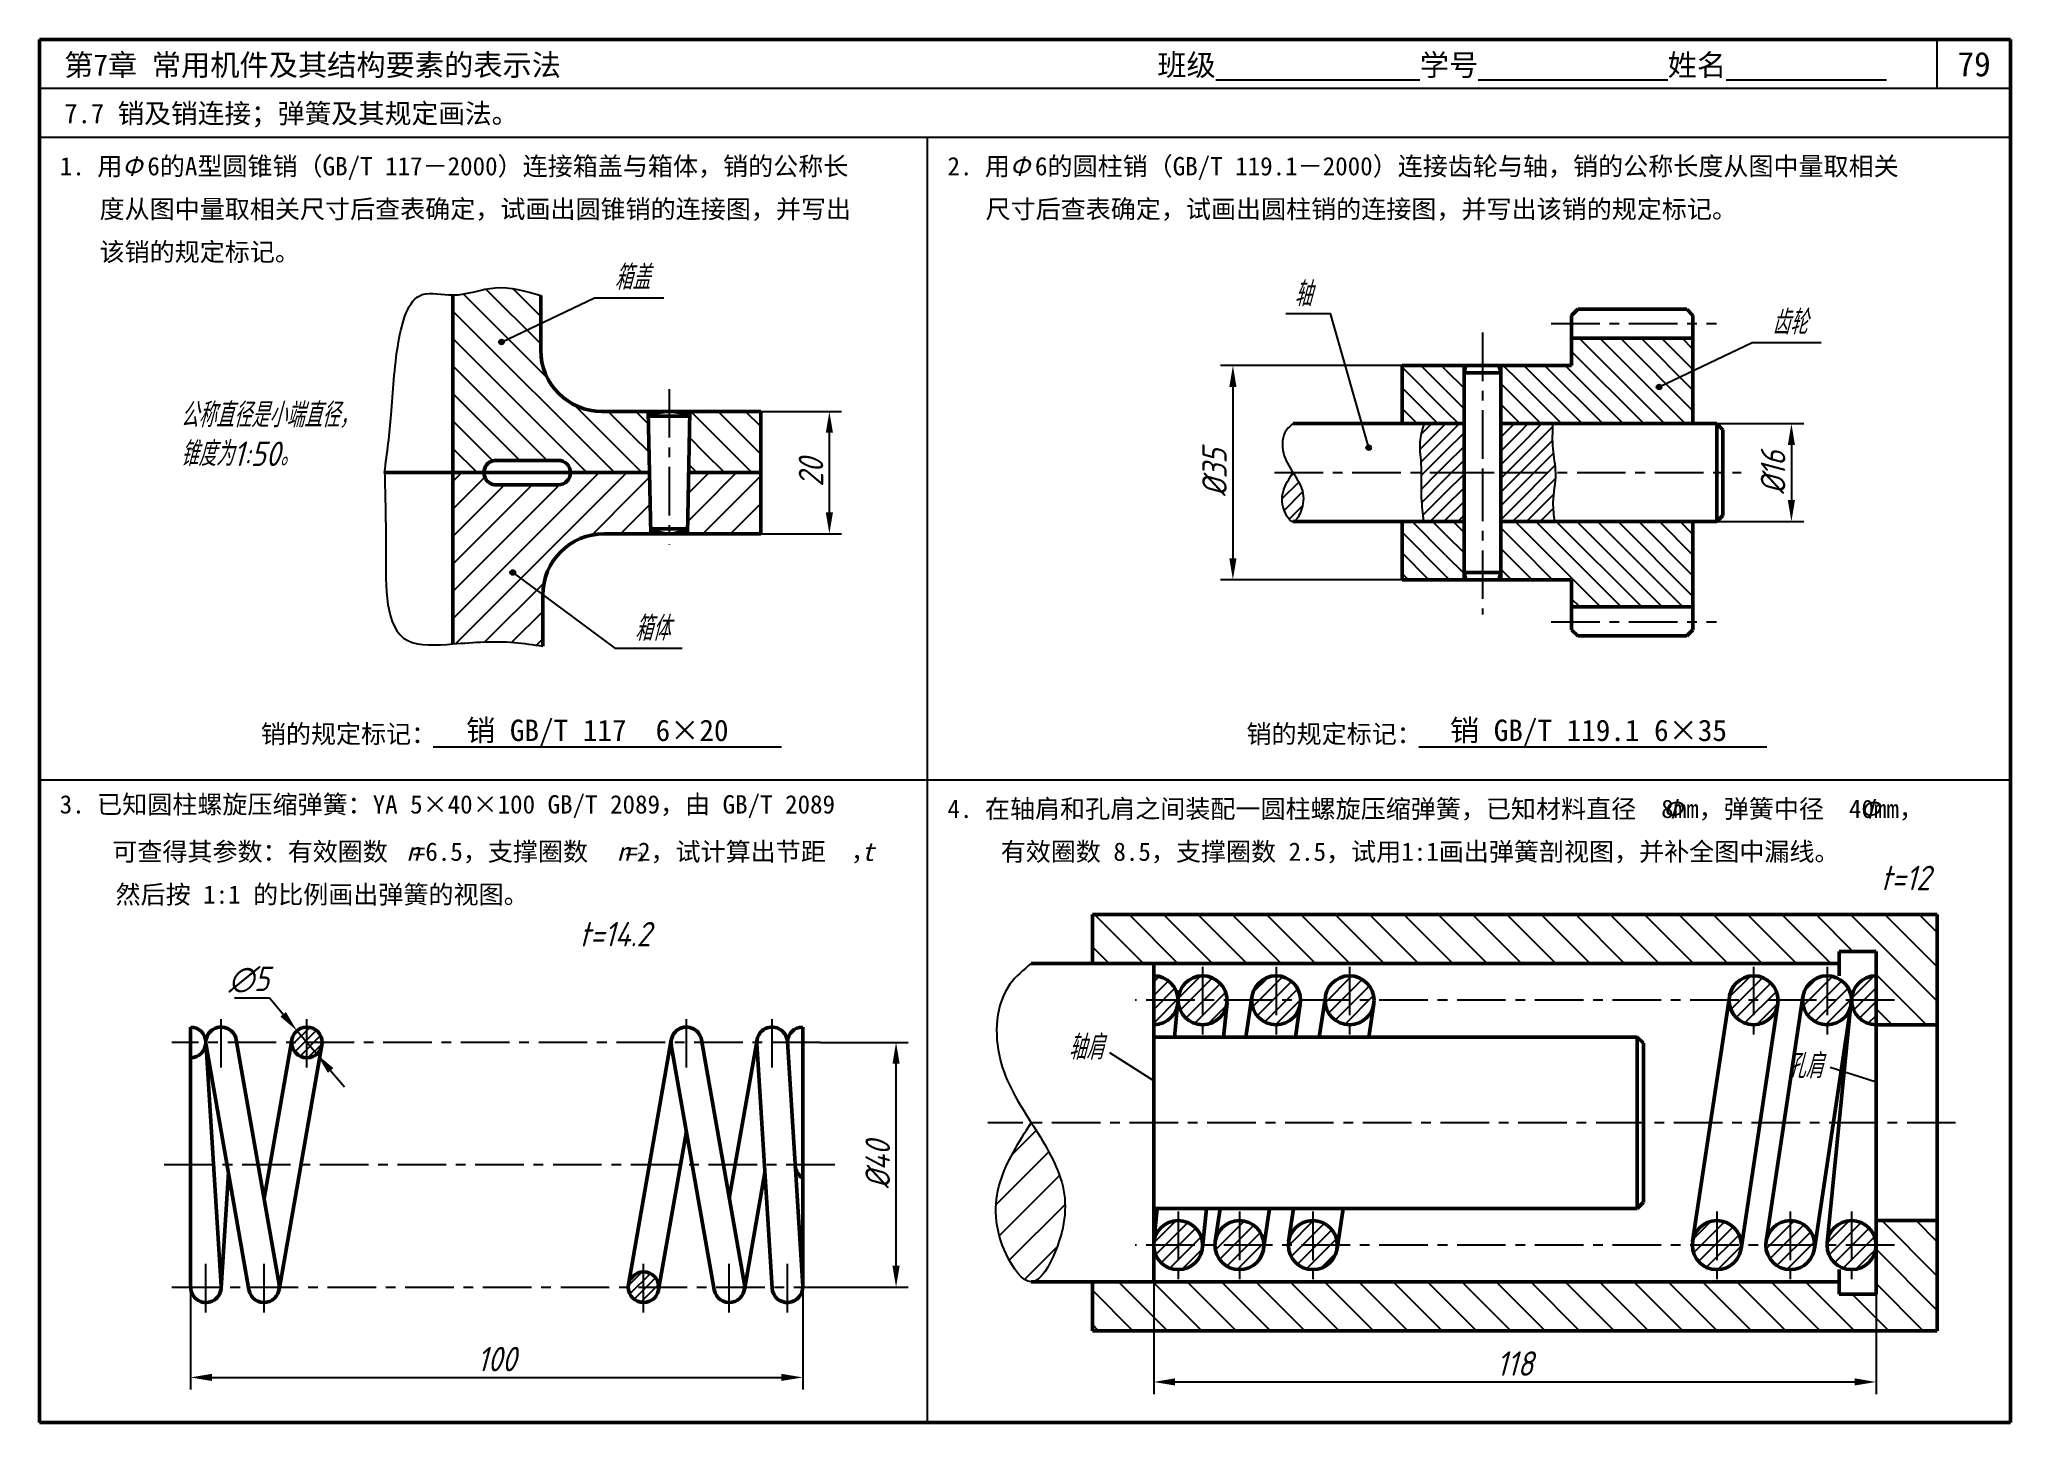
# Model space of a CAD drawing. Header units: millimetres. Extents: x 0 to 322, y 0 to 226.
import ezdxf

# ---------------------------------------------------------------- set-up
doc = ezdxf.new("R2010")
doc.units = ezdxf.units.MM
doc.header["$LTSCALE"] = 0.25
doc.linetypes.add('CENTER', pattern=[50.8, 31.75, -6.35, 6.35, -6.35])
for name, color, linetype in [('点画线层', 7, 'CENTER'), ('答案', 1, 'Continuous'), ('细实线层', 7, 'Continuous')]:
    doc.layers.add(name, color=color, linetype=linetype)
doc.layers.add('粗实线层', color=7, linetype='Continuous', lineweight=50)
doc.styles.get("Standard").update_dxf_attribs({"font": 'gbeitc.shx', "height": 4, "bigfont": 'gbcbig.shx'})
doc.styles.add('宋体', font='SimSun.ttf', dxfattribs={"height": 3.5})
doc.styles.add('宋体-斜体', font='SimSun.ttf', dxfattribs={"oblique": 15, "height": 3})
doc.dimstyles.new('ISO-25', dxfattribs={"dimtxt": 4, "dimasz": 3.5, "dimexe": 2, "dimexo": 0, "dimgap": 1, "dimtad": 1, "dimtoh": 1, "dimdsep": 46, "dimtxsty": 'Standard', "dimcen": 0, "dimclrd": 256, "dimclre": 256, "dimclrt": 256, "dimadec": 0, "dimazin": 0, "dimtfac": 1, "dimtmove": 0, "dimatfit": 2, "dimfxl": 0, "dimlwd": -1, "dimlwe": -1, "dimarcsym": 0})

# ---------------------------------------------------------------- blocks, each defined once
blk = doc.blocks.new('*D1')
at = {"layer": 'Defpoints', "color": 0, "transparency": 16777216}
for p in [(273.99, 163.22), (273.99, 147.22), (286.2, 147.22)]:
    blk.add_point(p, dxfattribs=at)
at = {"layer": '细实线层', "transparency": 16777216}
for p, q in [((273.99, 163.22), (288.2, 163.22)), ((286.2, 159.72), (286.2, 150.72)), ((273.99, 147.22), (288.2, 147.22))]:
    blk.add_line(p, q, dxfattribs=at)
for points in [[(285.61, 159.72), (286.78, 159.72), (286.2, 163.22)], [(285.61, 150.72), (286.78, 150.72), (286.2, 147.22)]]:
    blk.add_solid(points, dxfattribs=at)
at = {"layer": '细实线层', "transparency": 16777216, "insert": (283.2, 155.22), "char_height": 4, "attachment_point": 5, "rotation": 90}
blk.add_mtext('%%C16', dxfattribs=at)
blk = doc.blocks.new('*D2')
at = {"layer": 'Defpoints', "color": 0, "transparency": 16777216}
for p in [(222.59, 172.72), (194.96, 137.72), (222.59, 137.72)]:
    blk.add_point(p, dxfattribs=at)
at = {"layer": '细实线层', "transparency": 16777216}
for p, q in [((222.59, 172.72), (192.96, 172.72)), ((194.96, 169.22), (194.96, 141.22)), ((222.59, 137.72), (192.96, 137.72))]:
    blk.add_line(p, q, dxfattribs=at)
for points in [[(194.38, 169.22), (195.55, 169.22), (194.96, 172.72)], [(194.38, 141.22), (195.55, 141.22), (194.96, 137.72)]]:
    blk.add_solid(points, dxfattribs=at)
at = {"layer": '细实线层', "transparency": 16777216, "insert": (191.96, 155.22), "char_height": 4, "attachment_point": 5, "rotation": 90}
blk.add_mtext('%%C35', dxfattribs=at)
blk = doc.blocks.new('*D3')
at = {"layer": 'Defpoints', "color": 0, "transparency": 16777216}
for p in [(117.85, 165.22), (129.04, 165.22), (117.85, 145.22)]:
    blk.add_point(p, dxfattribs=at)
at = {"layer": '细实线层', "transparency": 16777216}
for p, q in [((117.85, 165.22), (131.04, 165.22)), ((129.04, 148.72), (129.04, 161.72)), ((117.85, 145.22), (131.04, 145.22))]:
    blk.add_line(p, q, dxfattribs=at)
for points in [[(128.46, 161.72), (129.63, 161.72), (129.04, 165.22)], [(128.46, 148.72), (129.63, 148.72), (129.04, 145.22)]]:
    blk.add_solid(points, dxfattribs=at)
at = {"layer": '细实线层', "transparency": 16777216, "insert": (126.04, 155.22), "char_height": 4, "attachment_point": 5, "rotation": 90}
blk.add_mtext('20', dxfattribs=at)
blk = doc.blocks.new('*D4')
at = {"layer": 'Defpoints', "color": 0, "transparency": 16777216}
for p in [(182.02, 23), (300.02, 21), (300.02, 6.64)]:
    blk.add_point(p, dxfattribs=at)
at = {"layer": '细实线层', "transparency": 16777216}
for p, q in [((182.02, 23), (182.02, 4.64)), ((300.02, 21), (300.02, 4.64)), ((185.52, 6.64), (296.52, 6.64))]:
    blk.add_line(p, q, dxfattribs=at)
for points in [[(185.52, 7.23), (185.52, 6.06), (182.02, 6.64)], [(296.52, 7.23), (296.52, 6.06), (300.02, 6.64)]]:
    blk.add_solid(points, dxfattribs=at)
at = {"layer": '细实线层', "transparency": 16777216, "insert": (241.02, 9.64), "char_height": 4, "attachment_point": 5}
blk.add_mtext('118', dxfattribs=at)
blk = doc.blocks.new('*D5')
at = {"layer": 'Defpoints', "color": 0, "transparency": 16777216}
for p in [(24.69, 22.12), (124.69, 22.12), (124.69, 7.38)]:
    blk.add_point(p, dxfattribs=at)
at = {"layer": '答案', "transparency": 16777216}
for p, q in [((24.69, 22.12), (24.69, 5.38)), ((124.69, 22.12), (124.69, 5.38)), ((28.19, 7.38), (121.19, 7.38))]:
    blk.add_line(p, q, dxfattribs=at)
for points in [[(28.19, 7.97), (28.19, 6.8), (24.69, 7.38)], [(121.19, 7.97), (121.19, 6.8), (124.69, 7.38)]]:
    blk.add_solid(points, dxfattribs=at)
at = {"layer": '答案', "transparency": 16777216, "insert": (74.69, 10.38), "char_height": 4, "attachment_point": 5}
blk.add_mtext('100', dxfattribs=at)
blk = doc.blocks.new('*D6')
at = {"layer": 'Defpoints', "color": 0, "transparency": 16777216}
for p in [(127.59, 62.12), (139.94, 62.12), (127.59, 22.12)]:
    blk.add_point(p, dxfattribs=at)
at = {"layer": '答案', "transparency": 16777216}
for p, q in [((127.59, 62.12), (141.94, 62.12)), ((139.94, 25.62), (139.94, 58.62)), ((127.59, 22.12), (141.94, 22.12))]:
    blk.add_line(p, q, dxfattribs=at)
for points in [[(139.35, 58.62), (140.52, 58.62), (139.94, 62.12)], [(139.35, 25.62), (140.52, 25.62), (139.94, 22.12)]]:
    blk.add_solid(points, dxfattribs=at)
at = {"layer": '答案', "transparency": 16777216, "insert": (136.94, 42.12), "char_height": 4, "attachment_point": 5, "rotation": 90}
blk.add_mtext('%%C40', dxfattribs=at)
blk = doc.blocks.new('*D7')
at = {"layer": 'Defpoints', "color": 0, "transparency": 16777216}
for p in [(42.07, 64.03), (45.3, 60.21)]:
    blk.add_point(p, dxfattribs=at)
at = {"layer": '答案', "transparency": 16777216}
for p, q in [((37.56, 69.37), (31.89, 69.37)), ((39.81, 66.7), (37.56, 69.37)), ((45.3, 60.21), (42.07, 64.03)), ((47.56, 57.54), (49.82, 54.87))]:
    blk.add_line(p, q, dxfattribs=at)
for points in [[(40.26, 67.08), (39.37, 66.33), (42.07, 64.03)], [(48.01, 57.92), (47.12, 57.16), (45.3, 60.21)]]:
    blk.add_solid(points, dxfattribs=at)
at = {"layer": '答案', "transparency": 16777216, "insert": (34.22, 72.37), "char_height": 4, "attachment_point": 5}
blk.add_mtext('∅5', dxfattribs=at)

msp = doc.modelspace()

# ---------------------------------------------------------------- hatches: boundary and pattern name
at = {"layer": '答案'}
h = msp.add_hatch(dxfattribs=at)
h.set_pattern_fill('ANSI31', color=256, scale=0.5)
edge = h.paths.add_edge_path()
edge.add_line((182.019, 64.996), (182.019, 72.996))
edge.add_arc((182.019, 68.996), 4, -90, 90, ccw=False)
h = msp.add_hatch(dxfattribs=at)
h.set_pattern_fill('ANSI31', color=256, scale=0.5)
edge = h.paths.add_edge_path()
edge.add_arc((190.019, 68.996), 4, 0, 360)
h = msp.add_hatch(dxfattribs=at)
h.set_pattern_fill('ANSI31', color=256, scale=0.5)
edge = h.paths.add_edge_path()
edge.add_arc((202.019, 68.996), 4, 0, 360)
h = msp.add_hatch(dxfattribs=at)
h.set_pattern_fill('ANSI31', color=256, scale=0.5)
edge = h.paths.add_edge_path()
edge.add_arc((214.019, 68.996), 4, 0, 360)
h = msp.add_hatch(dxfattribs=at)
h.set_pattern_fill('ANSI31', color=256, scale=0.5)
edge = h.paths.add_edge_path()
edge.add_arc((280.019, 68.996), 4, 0, 360)
h = msp.add_hatch(dxfattribs=at)
h.set_pattern_fill('ANSI31', color=256, scale=0.5)
edge = h.paths.add_edge_path()
edge.add_arc((292.019, 68.996), 4, 0, 360)
h = msp.add_hatch(dxfattribs=at)
h.set_pattern_fill('ANSI31', color=256, scale=0.5)
edge = h.paths.add_edge_path()
edge.add_arc((300.019, 68.996), 4, 90, 270)
edge.add_line((300.019, 64.996), (300.019, 72.996))
h = msp.add_hatch(dxfattribs=at)
h.set_pattern_fill('ANSI31', color=256, scale=0.35)
edge = h.paths.add_edge_path()
edge.add_arc((43.689, 62.121), 2.5, 0, 360)
h = msp.add_hatch(dxfattribs=at)
h.set_pattern_fill('ANSI31', color=256, scale=0.5)
edge = h.paths.add_edge_path()
edge.add_arc((186.019, 28.996), 4, 0, 360)
h = msp.add_hatch(dxfattribs=at)
h.set_pattern_fill('ANSI31', color=256, scale=0.5)
edge = h.paths.add_edge_path()
edge.add_arc((196.019, 28.996), 4, 0, 360)
h = msp.add_hatch(dxfattribs=at)
h.set_pattern_fill('ANSI31', color=256, scale=0.5)
edge = h.paths.add_edge_path()
edge.add_arc((208.019, 28.996), 4, 0, 360)
h = msp.add_hatch(dxfattribs=at)
h.set_pattern_fill('ANSI31', color=256, scale=0.5)
edge = h.paths.add_edge_path()
edge.add_arc((274.019, 28.996), 4, 0, 360)
h = msp.add_hatch(dxfattribs=at)
h.set_pattern_fill('ANSI31', color=256, scale=0.5)
edge = h.paths.add_edge_path()
edge.add_arc((286.019, 28.996), 4, 0, 360)
h = msp.add_hatch(dxfattribs=at)
h.set_pattern_fill('ANSI31', color=256, scale=0.5)
edge = h.paths.add_edge_path()
edge.add_arc((296.019, 28.996), 4, 0, 360)
h = msp.add_hatch(dxfattribs=at)
h.set_pattern_fill('ANSI31', color=256, scale=0.35)
edge = h.paths.add_edge_path()
edge.add_arc((98.689, 22.121), 2.5, 0, 360)
at = {"layer": '细实线层'}
h = msp.add_hatch(color=256, dxfattribs=at)
h.dxf.hatch_style = 1
edge = h.paths.add_edge_path()
edge.add_arc((75.485, 176.558), 0.4, 0, 360)
h = msp.add_hatch(color=256, dxfattribs=at)
h.dxf.hatch_style = 1
edge = h.paths.add_edge_path()
edge.add_arc((264.579, 169.21), 0.4, 0, 360)
h = msp.add_hatch(color=256, dxfattribs=at)
h.dxf.hatch_style = 1
edge = h.paths.add_edge_path()
edge.add_arc((217.152, 159.291), 0.4, 0, 360)
h = msp.add_hatch(dxfattribs=at)
h.set_pattern_fill('ANSI31', color=256, scale=0.5)
h.set_pattern_definition([(45, (153.3658, 2.5467), (-1.122532, 1.122532), [])])
edge = h.paths.add_edge_path()
edge.add_spline(control_points=[(204.771, 147.216), (204.774, 147.216), (205.254, 147.216), (206.476, 149.45), (206.684, 152.223), (205.393, 154.25), (204.78, 155.216)], knot_values=[17.6947113, 17.6947113, 17.6947113, 17.6947113, 17.719003, 21.6706014, 28.6037048, 35.3283566, 35.3283566, 35.3283566, 35.3283566], degree=3, periodic=0)
edge.add_spline(control_points=[(204.78, 155.216), (204.155, 154.239), (202.855, 152.206), (202.911, 149.309), (204.324, 147.221), (204.771, 147.216)], knot_values=[35.3283566, 35.3283566, 35.3283566, 35.3283566, 42.0817905, 49.3721689, 53.0656444, 53.0656444, 53.0656444, 53.0656444], degree=3, periodic=0)
h = msp.add_hatch(color=256, dxfattribs=at)
h.dxf.hatch_style = 1
edge = h.paths.add_edge_path()
edge.add_arc((77.325, 138.904), 0.4, 0, 360)
h = msp.add_hatch(dxfattribs=at)
h.set_pattern_fill('ANSI31', color=256, scale=1.25, angle=90, style=0)
h.set_pattern_definition([(135, (0, 2.8), (-2.80633, -2.80633), [])])
h.paths.add_polyline_path([(310.019, 82.996), (172.019, 82.996), (172.019, 74.996), (294.019, 74.996), (294.019, 76.996), (300.019, 76.996), (300.019, 64.996), (310.019, 64.996)])
h.paths.add_polyline_path([(310.019, 32.996), (300.019, 32.996), (300.019, 20.996), (294.019, 20.996), (294.019, 22.996), (172.019, 22.996), (172.019, 14.996), (310.019, 14.996)])
h = msp.add_hatch(dxfattribs=at)
h.set_pattern_fill('ANSI31', color=256, scale=1.25)
h.set_pattern_definition([(45, (0, 2.8), (-2.80633, 2.80633), [])])
edge = h.paths.add_edge_path()
edge.add_spline(control_points=[(161.991, 22.996), (162, 22.996), (163.561, 22.996), (167.533, 30.255), (168.21, 39.267), (164.014, 45.855), (162.019, 48.996)], knot_values=[17.6947113, 17.6947113, 17.6947113, 17.6947113, 17.719003, 21.6706014, 28.6037048, 35.3283566, 35.3283566, 35.3283566, 35.3283566], degree=3, periodic=0)
edge.add_spline(control_points=[(162.019, 48.996), (159.988, 45.82), (155.764, 39.214), (155.945, 29.798), (160.54, 23.011), (161.991, 22.996)], knot_values=[35.3283566, 35.3283566, 35.3283566, 35.3283566, 42.0817905, 49.3721689, 53.0656444, 53.0656444, 53.0656444, 53.0656444], degree=3, periodic=0)

# ---------------------------------------------------------------- linework, layer by layer
at = {"lineweight": 50}
for p, q in [((322, 226), (0, 226)), ((0, 226), (0, 0)), ((322, 0), (322, 226)), ((0, 0), (322, 0))]:
    msp.add_line(p, q, dxfattribs=at)
for p, q in [((310, 218), (310, 226)), ((322, 218), (0, 218)), ((322, 210), (0, 210)), ((145, 210), (145, 0)), ((0, 105), (322, 105))]:
    msp.add_line(p, q)
at = {"layer": '点画线层'}
for p, q in [((235.716, 178.096), (235.716, 155.216)), ((246.94, 179.578), (273.95, 179.578)), ((102.855, 168.871), (102.855, 143.441)), ((201.752, 155.216), (229.716, 155.216)), ((229.716, 155.216), (238.474, 155.216)), ((235.716, 155.216), (235.716, 132.028)), ((238.474, 155.216), (277.993, 155.216)), ((246.94, 130.854), (273.95, 130.854)), ((303.019, 68.996), (179.019, 68.996)), ((313.019, 48.996), (154.942, 48.996)), ((129.94, 42.121), (19.94, 42.121)), ((303.019, 28.996), (179.019, 28.996))]:
    msp.add_line(p, q, dxfattribs=at)
at = {"layer": '答案', "lineweight": 50}
for p, q in [((229.716, 172.716), (241.716, 172.716)), ((232.716, 172.716), (232.716, 137.716)), ((232.716, 171.516), (233.038, 172.716)), ((232.716, 171.516), (238.716, 171.516)), ((238.716, 171.516), (238.395, 172.716)), ((238.716, 172.716), (238.716, 137.716)), ((96.492, 165.216), (99.455, 165.216)), ((99.455, 165.216), (99.855, 145.216)), ((99.455, 165.216), (106.255, 165.216)), ((99.471, 164.416), (106.239, 164.416)), ((106.255, 165.216), (105.855, 145.216)), ((106.255, 165.216), (109.218, 165.216)), ((229.716, 163.216), (232.716, 163.216)), ((241.716, 163.216), (238.716, 163.216)), ((97.215, 155.216), (99.655, 155.216)), ((108.495, 155.216), (106.055, 155.216)), ((99.855, 145.216), (97.938, 145.216)), ((105.871, 146.016), (99.839, 146.016)), ((105.855, 145.216), (99.855, 145.216)), ((107.772, 145.216), (105.855, 145.216)), ((229.716, 147.216), (232.716, 147.216)), ((241.716, 147.216), (238.716, 147.216)), ((232.716, 138.916), (238.716, 138.916)), ((232.716, 138.916), (233.038, 137.716)), ((238.716, 138.916), (238.395, 137.716)), ((229.716, 137.716), (241.716, 137.716)), ((294.019, 74.996), (294.019, 72.996)), ((182.019, 64.996), (182.019, 72.996)), ((300.019, 64.996), (300.019, 72.996)), ((185.399, 62.996), (186.039, 69.394)), ((193.439, 62.996), (194, 68.598)), ((197.075, 62.996), (198.064, 69.59)), ((205.164, 62.996), (205.975, 68.403)), ((209.075, 62.996), (210.064, 69.59)), ((217.164, 62.996), (217.975, 68.403)), ((270.064, 29.59), (276.064, 69.59)), ((277.975, 28.403), (283.975, 68.403)), ((282.064, 29.59), (288.064, 69.59)), ((289.975, 28.403), (295.975, 68.403)), ((292.039, 29.394), (296.039, 69.394)), ((24.689, 59.621), (24.689, 64.621)), ((124.689, 59.621), (124.689, 64.621)), ((24.689, 62.121), (24.689, 22.121)), ((29.684, 22.276), (27.184, 62.276)), ((34.226, 21.69), (27.226, 61.69)), ((39.152, 22.551), (32.152, 62.551)), ((36.689, 36.623), (41.226, 62.551)), ((39.152, 21.69), (46.152, 61.69)), ((96.226, 22.551), (103.226, 62.551)), ((110.226, 21.69), (103.226, 61.69)), ((115.152, 22.551), (108.152, 62.551)), ((112.689, 36.623), (117.226, 62.551)), ((119.694, 21.965), (117.194, 61.965)), ((124.684, 22.276), (122.184, 62.276)), ((124.689, 22.121), (124.689, 62.121)), ((101.152, 21.69), (105.689, 47.618)), ((29.684, 21.965), (30.867, 40.887)), ((115.152, 21.69), (118.511, 40.887)), ((182.039, 29.394), (182.599, 34.996)), ((190, 28.598), (190.639, 34.996)), ((192.064, 29.59), (192.875, 34.996)), ((199.975, 28.403), (200.964, 34.996)), ((204.064, 29.59), (204.875, 34.996)), ((211.975, 28.403), (212.964, 34.996)), ((294.019, 22.996), (294.019, 24.996))]:
    msp.add_line(p, q, dxfattribs=at)
at = {"layer": '答案'}
for p, q in [((229.716, 172.031), (232.716, 169.031)), ((241.716, 170.133), (239.134, 172.716)), ((229.716, 168.663), (232.716, 165.663)), ((241.716, 166.766), (238.716, 169.766)), ((97.407, 165.216), (99.588, 163.035)), ((109.027, 162.576), (106.387, 165.216)), ((229.716, 165.295), (231.796, 163.216)), ((241.716, 163.398), (238.716, 166.398)), ((96.771, 161.362), (99.588, 158.545)), ((229.716, 160.969), (231.88, 163.132)), ((229.716, 158.724), (232.716, 161.724)), ((240.944, 163.216), (238.716, 160.989)), ((241.716, 161.744), (238.716, 158.744)), ((108.724, 158.389), (106.17, 160.944)), ((229.716, 156.479), (232.716, 159.479)), ((241.716, 159.499), (238.716, 156.499)), ((97.121, 156.522), (98.427, 155.216)), ((107.407, 155.216), (106.17, 156.454)), ((229.716, 154.234), (232.716, 157.234)), ((229.716, 151.989), (232.716, 154.989)), ((241.716, 157.254), (238.716, 154.254)), ((241.716, 155.009), (238.716, 152.009)), ((97.432, 152.22), (99.67, 154.458)), ((108.424, 154.232), (105.987, 151.794)), ((229.716, 149.744), (232.716, 152.744)), ((241.716, 152.764), (238.716, 149.764)), ((97.734, 148.033), (99.758, 150.056)), ((108.074, 149.392), (105.895, 147.213)), ((229.716, 147.499), (232.716, 150.499)), ((231.679, 147.216), (232.716, 148.254)), ((241.716, 150.519), (238.716, 147.519)), ((241.716, 148.274), (240.659, 147.216)), ((99.408, 145.216), (99.758, 145.566)), ((229.716, 145.09), (232.716, 142.09)), ((230.958, 147.216), (232.716, 145.457)), ((241.716, 143.193), (238.716, 146.193)), ((241.716, 146.56), (241.06, 147.216)), ((229.716, 141.722), (232.716, 138.722)), ((241.716, 139.825), (238.716, 142.825)), ((240.458, 137.716), (238.716, 139.457)), ((229.716, 138.355), (230.355, 137.716))]:
    msp.add_line(p, q, dxfattribs=at)
at = {"layer": '答案', "linetype": 'CENTER'}
for p, q in [((190.019, 74.484), (190.019, 63.436)), ((202.019, 74.484), (202.019, 63.436)), ((214.019, 74.484), (214.019, 63.436)), ((280.019, 74.484), (280.019, 63.436)), ((292.019, 74.484), (292.019, 63.436)), ((29.689, 57.993), (29.689, 66.383)), ((43.689, 57.993), (43.689, 66.383)), ((105.689, 57.993), (105.689, 66.383)), ((119.689, 57.993), (119.689, 66.383)), ((127.594, 62.121), (21.653, 62.121)), ((186.019, 34.484), (186.019, 23.436)), ((196.019, 34.484), (196.019, 23.436)), ((208.019, 34.484), (208.019, 23.436)), ((274.019, 34.484), (274.019, 23.436)), ((286.019, 34.484), (286.019, 23.436)), ((296.019, 34.484), (296.019, 23.436)), ((27.189, 17.993), (27.189, 26.383)), ((36.689, 17.993), (36.689, 26.383)), ((98.689, 17.993), (98.689, 26.383)), ((112.689, 17.993), (112.689, 26.383)), ((122.189, 17.993), (122.189, 26.383)), ((21.653, 22.121), (127.594, 22.121))]:
    msp.add_line(p, q, dxfattribs=at)
at = {"layer": '答案', "lineweight": 50}
for centre, radius in [((190.019, 68.996), 4), ((202.019, 68.996), 4), ((214.019, 68.996), 4), ((280.019, 68.996), 4), ((292.019, 68.996), 4), ((43.689, 62.121), 2.5), ((186.019, 28.996), 4), ((196.019, 28.996), 4), ((208.019, 28.996), 4), ((274.019, 28.996), 4), ((286.019, 28.996), 4), ((296.019, 28.996), 4), ((98.689, 22.121), 2.5)]:
    msp.add_circle(centre, radius, dxfattribs=at)
for centre, radius, start, end in [((102.855, 157.659), 7.557, 63.39819, 116.60181), ((102.855, 151.301), 6.085, 240.28857, 299.71143), ((182.019, 68.996), 4, 270, 90), ((300.019, 68.996), 4, 90, 270), ((24.689, 62.121), 2.5, 270, 90), ((29.689, 62.121), 2.5, 9.92625, 189.92625), ((105.689, 62.121), 2.5, 9.92625, 189.92625), ((119.689, 62.121), 2.5, 3.57633, 183.57633), ((124.689, 62.121), 2.5, 90, 178.51781), ((125.944, 42.121), 2.5, 187.15267, 239.87082), ((36.689, 22.121), 2.5, 189.92625, 9.92625), ((112.689, 22.121), 2.5, 189.92625, 9.92625), ((27.189, 22.121), 2.5, 180, 3.57633), ((122.189, 22.121), 2.5, 183.57633, 3.57633)]:
    msp.add_arc(centre, radius, start, end, dxfattribs=at)
at = {"layer": '粗实线层'}
for p, q in [((67.531, 184.25), (67.531, 127.229)), ((81.893, 175.216), (81.893, 184.165)), ((251.299, 181.907), (250.299, 180.907)), ((250.299, 180.907), (250.299, 172.716)), ((269.118, 181.907), (251.299, 181.907)), ((269.118, 181.907), (270.118, 180.907)), ((270.118, 180.216), (270.118, 180.907)), ((250.299, 177.163), (270.118, 177.163)), ((270.118, 163.216), (270.118, 180.216)), ((229.716, 172.716), (222.587, 172.716)), ((222.587, 172.716), (222.587, 163.216)), ((250.299, 172.716), (241.716, 172.716)), ((96.492, 165.216), (91.893, 165.216)), ((117.855, 165.216), (109.218, 165.216)), ((117.855, 145.216), (117.855, 165.216)), ((204.78, 163.216), (229.716, 163.216)), ((241.716, 163.216), (273.993, 163.216)), ((273.993, 163.216), (273.993, 147.216)), ((273.993, 163.216), (274.993, 162.216)), ((274.993, 162.216), (274.993, 148.216)), ((97.215, 155.216), (56.38, 155.216)), ((84.754, 157.216), (74.364, 157.216)), ((117.855, 155.216), (108.495, 155.216)), ((84.754, 153.216), (74.364, 153.216)), ((273.993, 147.216), (274.993, 148.216)), ((97.938, 145.216), (92.232, 145.216)), ((117.855, 145.216), (107.772, 145.216)), ((117.855, 145.216), (108.429, 145.216)), ((229.716, 147.216), (204.771, 147.216)), ((222.587, 137.716), (222.587, 147.216)), ((273.993, 147.216), (241.716, 147.216)), ((270.118, 147.216), (270.118, 130.216)), ((229.716, 137.716), (222.587, 137.716)), ((250.299, 137.716), (241.716, 137.716)), ((250.299, 129.525), (250.299, 137.716)), ((82.232, 135.216), (82.232, 126.874)), ((250.299, 133.27), (270.118, 133.27)), ((251.299, 128.525), (250.299, 129.525)), ((269.118, 128.525), (270.118, 129.525)), ((270.118, 130.216), (270.118, 129.525)), ((269.118, 128.525), (251.299, 128.525)), ((172.019, 82.996), (172.019, 74.996)), ((310.019, 82.996), (172.019, 82.996)), ((310.019, 14.996), (310.019, 82.996)), ((294.019, 74.996), (162.019, 74.996)), ((182.019, 22.996), (182.019, 74.996)), ((294.019, 76.996), (300.019, 76.996)), ((294.019, 76.996), (294.019, 74.996)), ((300.019, 20.996), (300.019, 76.996)), ((300.019, 64.996), (310.019, 64.996)), ((261.019, 62.996), (182.019, 62.996)), ((261.019, 34.996), (261.019, 62.996)), ((261.019, 62.996), (262.019, 61.996)), ((262.019, 35.996), (262.019, 61.996)), ((261.019, 34.996), (262.019, 35.996)), ((261.019, 34.996), (182.019, 34.996)), ((300.019, 32.996), (310.019, 32.996)), ((294.019, 22.996), (162.019, 22.996)), ((172.019, 22.996), (172.019, 14.996)), ((294.019, 20.996), (294.019, 22.996)), ((294.019, 20.996), (300.019, 20.996)), ((310.019, 14.996), (172.019, 14.996))]:
    msp.add_line(p, q, dxfattribs=at)
for centre, radius, start, end in [((91.893, 175.216), 10, 180, 270), ((74.63, 155.216), 2.018, 82.41294, 277.58706), ((84.754, 155.216), 2, 270, 90), ((92.232, 135.216), 10, 90, 180)]:
    msp.add_arc(centre, radius, start, end, dxfattribs=at)
at = {"layer": '细实线层'}
for p, q in [((83.001, 170.642), (69.25, 184.394)), ((81.893, 176.24), (72.934, 185.2)), ((75.485, 176.558), (90.699, 183.799)), ((81.893, 180.73), (77.33, 185.293)), ((90.699, 183.799), (101.988, 183.799)), ((93.937, 155.216), (67.531, 181.622)), ((203.585, 181.192), (210.922, 181.192)), ((217.152, 159.291), (210.922, 181.192)), ((89.447, 155.216), (67.531, 177.132)), ((265.472, 163.216), (251.525, 177.163)), ((268.839, 163.216), (254.893, 177.163)), ((270.118, 165.305), (258.26, 177.163)), ((270.118, 168.673), (261.628, 177.163)), ((270.118, 172.04), (264.995, 177.163)), ((270.118, 175.408), (268.363, 177.163)), ((262.104, 163.216), (250.299, 175.021)), ((264.579, 169.21), (279.792, 176.451)), ((279.792, 176.451), (291.082, 176.451)), ((82.956, 157.216), (67.531, 172.642)), ((229.716, 165.295), (222.587, 172.425)), ((229.716, 168.663), (225.663, 172.716)), ((229.716, 172.031), (229.031, 172.716)), ((252.001, 163.216), (242.501, 172.716)), ((255.369, 163.216), (245.869, 172.716)), ((258.736, 163.216), (249.236, 172.716)), ((78.466, 157.216), (67.531, 168.151)), ((228.428, 163.216), (222.587, 169.058)), ((248.634, 163.216), (241.716, 170.133)), ((97.121, 156.522), (87.319, 166.324)), ((96.771, 161.362), (92.917, 165.216)), ((117.855, 158.239), (110.877, 165.216)), ((117.855, 162.729), (115.368, 165.216)), ((225.06, 163.216), (222.587, 165.69)), ((245.266, 163.216), (241.716, 166.766)), ((74.045, 157.147), (67.531, 163.661)), ((116.387, 155.216), (109.027, 162.576)), ((225.499, 158.997), (229.716, 163.214)), ((225.678, 161.421), (227.473, 163.216)), ((241.898, 163.216), (241.716, 163.398)), ((241.716, 161.744), (243.189, 163.216)), ((241.716, 159.499), (245.434, 163.216)), ((241.716, 157.254), (247.239, 162.777)), ((269.868, 163.216), (270.118, 163.466)), ((71.486, 155.216), (67.531, 159.171)), ((111.897, 155.216), (108.724, 158.389)), ((225.657, 156.91), (229.716, 160.969)), ((226.208, 155.216), (229.716, 158.724)), ((241.924, 155.216), (247.19, 160.483)), ((244.169, 155.216), (247.341, 158.388)), ((67.531, 153.75), (68.997, 155.216)), ((67.531, 131.3), (91.448, 155.216)), ((67.985, 127.264), (95.938, 155.216)), ((86.742, 155), (86.958, 155.216)), ((108.074, 149.392), (113.898, 155.216)), ((108.389, 145.216), (117.855, 154.683)), ((108.424, 154.232), (109.408, 155.216)), ((225.714, 152.477), (228.454, 155.216)), ((225.724, 154.731), (226.208, 155.216)), ((228.454, 155.216), (229.716, 156.479)), ((241.716, 155.009), (241.924, 155.216)), ((241.716, 152.764), (244.169, 155.216)), ((241.716, 150.519), (246.414, 155.216)), ((246.414, 155.216), (247.609, 156.411)), ((67.531, 149.26), (72.752, 154.481)), ((67.531, 135.79), (84.969, 153.228)), ((67.531, 144.77), (75.977, 153.216)), ((67.531, 140.28), (80.468, 153.216)), ((90.224, 145.013), (97.432, 152.22)), ((225.788, 150.306), (229.716, 154.234)), ((225.985, 148.257), (229.716, 151.989)), ((241.716, 148.274), (247.673, 154.23)), ((242.904, 147.216), (247.399, 151.711)), ((112.879, 145.216), (117.855, 150.193)), ((227.189, 147.216), (229.716, 149.744)), ((245.149, 147.216), (247.318, 149.385)), ((94.918, 145.216), (97.734, 148.033)), ((117.369, 145.216), (117.855, 145.702)), ((229.716, 138.355), (222.587, 145.485)), ((229.716, 141.722), (224.222, 147.216)), ((229.716, 145.09), (227.59, 147.216)), ((229.434, 147.216), (229.716, 147.499)), ((255.007, 133.27), (241.716, 146.56)), ((258.375, 133.27), (244.428, 147.216)), ((247.394, 147.216), (247.52, 147.342)), ((261.742, 133.27), (247.796, 147.216)), ((265.11, 133.27), (251.163, 147.216)), ((268.477, 133.27), (254.531, 147.216)), ((270.118, 134.997), (257.898, 147.216)), ((270.118, 138.364), (261.266, 147.216)), ((270.118, 141.732), (264.634, 147.216)), ((270.118, 145.1), (268.001, 147.216)), ((226.987, 137.716), (222.587, 142.117)), ((247.193, 137.716), (241.716, 143.193)), ((77.325, 138.904), (93.998, 126.548)), ((223.62, 137.716), (222.587, 138.749)), ((243.825, 137.716), (241.716, 139.825)), ((72.768, 127.556), (82.436, 137.224)), ((77.197, 127.496), (82.232, 132.53)), ((251.639, 133.27), (250.299, 134.61)), ((81.217, 127.025), (82.232, 128.04)), ((93.998, 126.548), (104.969, 126.548)), ((64.324, 110.399), (121.196, 110.399)), ((225.324, 110.399), (282.196, 110.399)), ((182.019, 55.824), (174.854, 60.414)), ((300.019, 55.605), (292.546, 58.009))]:
    msp.add_line(p, q, dxfattribs=at)
for centre in [(75.485, 176.558), (264.579, 169.21), (217.152, 159.291), (77.325, 138.904)]:
    msp.add_circle(centre, 0.4, dxfattribs=at)
for points in [[(56.38, 155.216), (57.478, 164.671), (58.671, 176.576), (62.546, 184.294), (67.531, 184.25), (74.47, 185.429), (81.893, 184.165)], [(204.78, 163.216), (203.709, 162.177), (203.215, 158.411), (204.78, 155.216), (206.313, 152.224), (205.998, 148.771), (204.78, 147.216), (203.53, 148.592), (203.215, 152.224), (204.78, 155.216)], [(226.183, 163.216), (225.539, 160.607), (225.67, 156.717), (225.742, 151.108), (226.107, 147.216)], [(247.536, 147.216), (247.3, 150.319), (247.699, 155.104), (247.259, 159.124), (247.259, 163.216)], [(56.38, 155.216), (56.584, 142.35), (60.161, 127.766), (67.531, 127.229), (77.553, 127.469), (82.232, 126.874)], [(162.019, 74.996), (158.54, 71.619), (156.936, 59.379), (162.019, 48.996), (167.001, 39.27), (165.98, 28.05), (162.019, 22.996), (157.957, 27.468), (156.936, 39.27), (162.019, 48.996)]]:
    msp.add_spline(points, degree=3, dxfattribs=at)

# ---------------------------------------------------------------- texts
at = {"style": '宋体'}
for s, height, p in [('第7章 常用机件及其结构要素的表示法', 3.5, (4.054, 220.072)), ('班级%%U              %%U学号%%U             %%U姓名%%U           ', 3.5, (182.613, 220.072)), ('79', 4, (313.322, 219.963)), ('7.7 销及销连接；弹簧及其规定画法。', 3.2, (4.054, 212.299)), ('1. 用  6的A型圆锥销（GB/T 117－2000）连接箱盖与箱体，销的公称长', 3, (3.334, 203.787)), ('2. 用  6的圆柱销（GB/T 119.1－2000）连接齿轮与轴，销的公称长度从图中量取相关', 3, (148.334, 203.787)), ('度从图中量取相关尺寸后查表确定，试画出圆锥销的连接图，并写出', 3, (9.821, 196.787)), ('尺寸后查表确定，试画出圆柱销的连接图，并写出该销的规定标记。', 3, (154.554, 196.787)), ('该销的规定标记。', 3, (9.821, 189.787)), ('销的规定标记：', 3, (36.178, 111.012)), ('销的规定标记：', 3, (197.178, 111.012)), ('3. 已知圆柱螺旋压缩弹簧：YA 5×40×100 GB/T 2089，由 GB/T 2089', 3, (3.306, 99.515)), ('4. 在轴肩和孔肩之间装配一圆柱螺旋压缩弹簧，已知材料直径  8mm，弹簧中径  40mm，', 3, (148.334, 98.787)), ('可查得其参数：有效圈数  =6.5，支撑圈数   =2，试计算出节距  ，', 3, (11.906, 91.787)), ('有效圈数 8.5，支撑圈数 2.5，试用1:1画出弹簧剖视图，并补全图中漏线。', 3, (157.028, 91.787)), ('2', 1.5, (97.646, 91.68)), ('然后按 1:1 的比例画出弹簧的视图。', 3, (12.43, 84.787))]:
    msp.add_text(s, height=height, dxfattribs=at).set_placement(p)
at = {"style": '宋体-斜体', "oblique": 15}
for s, p in [('Φ', (13.503, 203.787)), ('Φ', (158.503, 203.787)), ('Φ', (265.185, 98.787)), ('Φ', (297.386, 98.787)), ('n', (59.976, 91.787)), ('n', (94.364, 91.787)), ('t', (134.299, 91.787))]:
    msp.add_text(s, height=3, dxfattribs=at).set_placement(p)
at = {"layer": '答案'}
for s, p in [('公称直径是小端直径，', (23.034, 162.628)), ('锥度为1:50。', (23.034, 156.295)), ('t=12', (300.799, 86.99)), ('t=14.2', (88.213, 77.805))]:
    msp.add_text(s, height=4, dxfattribs=at).set_placement(p)
at = {"layer": '答案', "style": '宋体'}
for s, p in [('销 GB/T 117  6×20', (69.699, 111.358)), ('销 GB/T 119.1 6×35', (230.418, 111.358))]:
    msp.add_text(s, height=3.5, dxfattribs=at).set_placement(p)
at = {"layer": '细实线层'}
for s, p in [('箱盖', (93.929, 185.127)), ('轴', (204.948, 182.41)), ('齿轮', (283.023, 177.779)), ('箱体', (97.228, 127.767)), ('轴肩', (168.072, 59.321)), ('孔肩', (285.546, 56.266))]:
    msp.add_text(s, height=4, dxfattribs=at).set_placement(p)

# ---------------------------------------------------------------- dimensions: what is measured, and where the dimension line sits
at = {"layer": '答案'}
dim = msp.add_diameter_dim_2p(p1=(45.303, 60.212), p2=(42.075, 64.03), dimstyle='ISO-25', dxfattribs=at)
dim.commit()
dim.dimension.update_dxf_attribs({"geometry": '*D7', "text_midpoint": (34.222, 72.375)})
dim = msp.add_linear_dim(base=(139.937, 62.121), p1=(127.594, 22.121), p2=(127.594, 62.121), angle=90, text='%%C40', dimstyle='ISO-25', dxfattribs=at)
dim.commit()
dim.dimension.update_dxf_attribs({"geometry": '*D6', "text_midpoint": (136.937, 42.121)})
dim = msp.add_linear_dim(base=(124.689, 7.383), p1=(24.689, 22.121), p2=(124.689, 22.121), dimstyle='ISO-25', dxfattribs=at)
dim.commit()
dim.dimension.update_dxf_attribs({"geometry": '*D5', "text_midpoint": (74.689, 10.383)})
at = {"layer": '细实线层'}
for base, p1, p2, text, picture, middle in [((194.964, 137.716), (222.587, 172.716), (222.587, 137.716), '%%C35', '*D2', (191.964, 155.216)), ((129.045, 165.216), (117.855, 145.216), (117.855, 165.216), '20', '*D3', (126.045, 155.216)), ((286.197, 147.216), (273.993, 163.216), (273.993, 147.216), '%%C16', '*D1', (283.197, 155.216))]:
    dim = msp.add_linear_dim(base=base, p1=p1, p2=p2, angle=90, text=text, dimstyle='ISO-25', dxfattribs=at)
    dim.commit()
    dim.dimension.update_dxf_attribs({"geometry": picture, "text_midpoint": middle})
dim = msp.add_linear_dim(base=(300.019, 6.645), p1=(182.019, 22.996), p2=(300.019, 20.996), dimstyle='ISO-25', dxfattribs=at)
dim.commit()
dim.dimension.update_dxf_attribs({"geometry": '*D4', "text_midpoint": (241.019, 9.645)})

doc.saveas('drawing.dxf')
